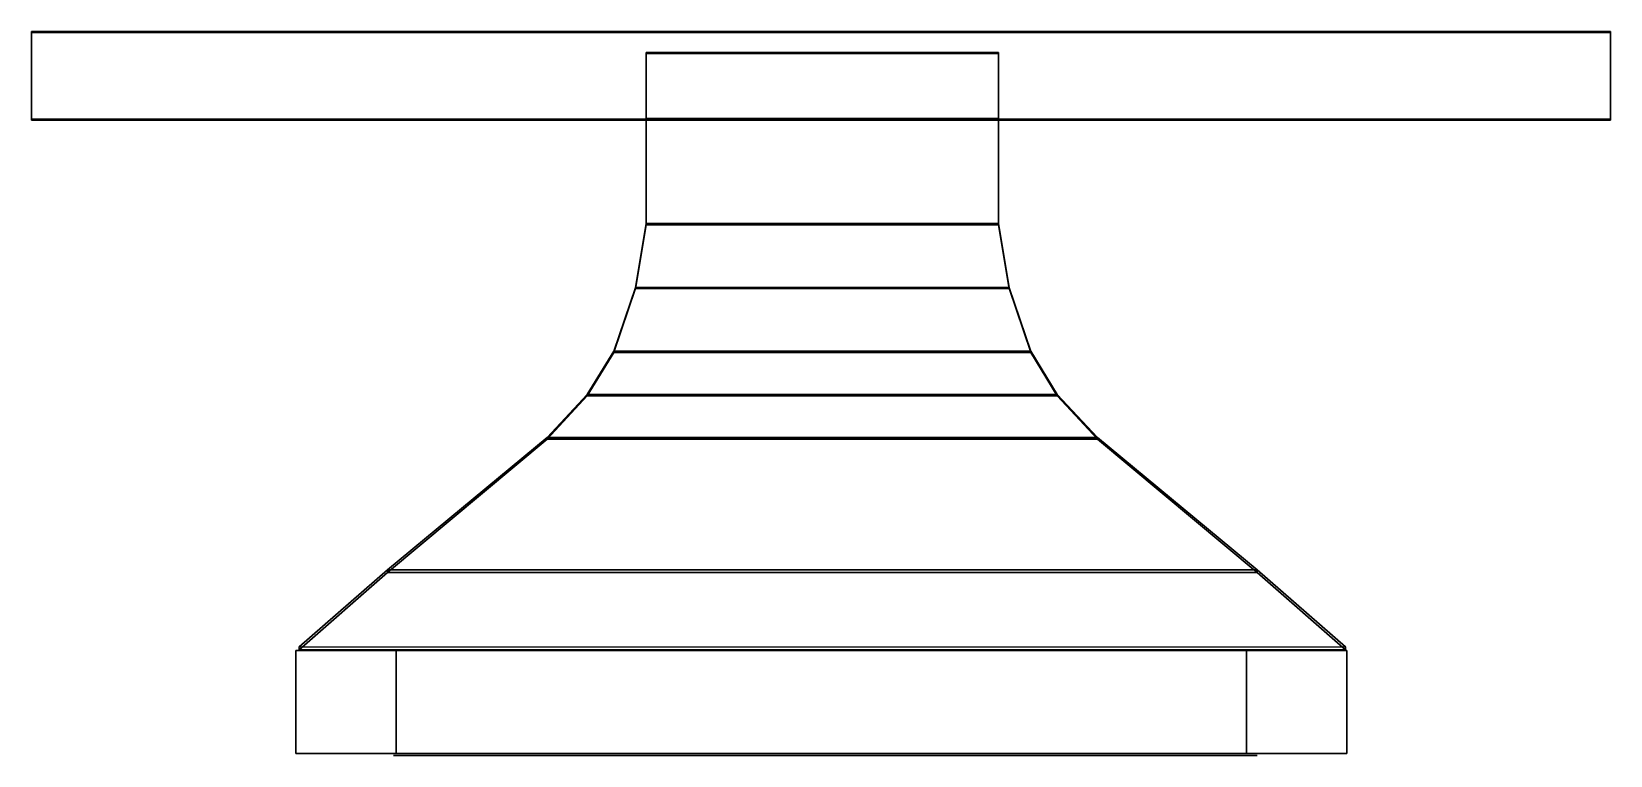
# Model space of a CAD drawing. Extents: x -22.5 to 22.6, y -20.7 to 0.
import ezdxf

# ---------------------------------------------------------------- set-up
doc = ezdxf.new("R2010")
doc.units = 0
doc.layers.add('CRISTAL', color=160, linetype='CONTINUOUS')
doc.layers.add('METAL', color=220, linetype='CONTINUOUS')

msp = doc.modelspace()

# ---------------------------------------------------------------- meshes
at = {"layer": 'CRISTAL'}
mesh = msp.add_polyface(dxfattribs=at)
corners = [(12.496, -20.659, -12.42), (12.496, -20.659, 12.092), (-12.163, -20.659, 12.092), (-12.163, -20.659, -12.42)]
mesh.append_faces([[corners[k] for k in face] for face in [(0, 1, 2, 3)]])
at = {"layer": 'METAL'}
mesh = msp.add_polyface(dxfattribs=at)
corners = [(22.583, 0, 22.486), (22.583, -0.03, -22.5), (-22.5, -0.03, -22.5), (-22.5, 0, 22.486), (22.583, -2.501, 22.486), (-22.5, -2.501, 22.486), (-22.5, -2.531, -22.5), (22.583, -2.531, -22.5), (22.583, 0, 22.486), (-22.5, 0, 22.486), (-22.5, -2.501, 22.486), (22.583, -2.501, 22.486), (-22.5, 0, 22.486), (-22.5, -0.03, -22.5), (-22.5, -2.531, -22.5), (-22.5, -2.501, 22.486), (-22.5, -0.03, -22.5), (22.583, -0.03, -22.5), (22.583, -2.531, -22.5), (-22.5, -2.531, -22.5), (22.583, -0.03, -22.5), (22.583, 0, 22.486), (22.583, -2.501, 22.486), (22.583, -2.531, -22.5)]
mesh.append_faces([[corners[k] for k in face] for face in [(0, 1, 2, 3), (4, 5, 6, 7), (8, 9, 10, 11), (12, 13, 14, 15), (16, 17, 18, 19), (20, 21, 22, 23)]])
mesh = msp.add_polyface(dxfattribs=at)
corners = [(-14.86, -17.644, -15.004), (-14.86, -17.644, -15.004), (-14.86, -17.556, 14.913), (-14.86, -17.556, 14.913), (-12.338, -15.436, -12.478), (-12.338, -15.436, -12.478), (-12.338, -15.436, -12.478), (-12.338, -15.436, -12.478), (-12.338, -15.362, 12.387), (-12.338, -15.362, 12.387), (-12.338, -15.362, 12.387), (-12.338, -15.362, 12.387), (-7.778, -11.636, -7.912), (-7.778, -11.636, -7.912), (-7.778, -11.636, -7.912), (-7.778, -11.636, -7.912), (-7.778, -11.59, 7.821), (-7.778, -11.59, 7.821), (-7.778, -11.59, 7.821), (-7.778, -11.59, 7.821), (-6.632, -10.395, -6.765), (-6.632, -10.395, -6.765), (-6.632, -10.395, -6.765), (-6.632, -10.395, -6.765), (-6.632, -10.356, 6.674), (-6.632, -10.356, 6.674), (-6.632, -10.356, 6.674), (-6.632, -10.356, 6.674), (-5.877, -9.156, -6.008), (-5.877, -9.156, -6.008), (-5.877, -9.156, -6.008), (-5.877, -9.156, -6.008), (-5.877, -9.121, 5.917), (-5.877, -9.121, 5.917), (-5.877, -9.121, 5.917), (-5.877, -9.121, 5.917), (-5.26, -7.333, -5.39), (-5.26, -7.333, -5.39), (-5.26, -7.333, -5.39), (-5.26, -7.333, -5.39), (-5.26, -7.301, 5.299), (-5.26, -7.301, 5.299), (-5.26, -7.301, 5.299), (-5.26, -7.301, 5.299), (-4.952, -0.628, -5.082), (-4.952, -0.628, -5.082), (-4.952, -5.511, -5.082), (-4.952, -5.511, -5.082), (-4.952, -5.511, -5.082), (-4.952, -5.511, -5.082), (-4.952, -2.512, -5.082), (-4.952, -2.512, -5.082), (-4.952, -5.481, 4.991), (-4.952, -5.481, 4.991), (-4.952, -5.481, 4.991), (-4.952, -5.481, 4.991), (-4.952, -2.482, 4.991), (-4.952, -2.482, 4.991), (-4.952, -0.599, 4.991), (-4.952, -0.599, 4.991), (5.107, -0.628, -5.082), (5.107, -0.628, -5.082), (5.107, -5.511, -5.082), (5.107, -5.511, -5.082), (5.107, -5.511, -5.082), (5.107, -5.511, -5.082), (5.107, -2.512, -5.082), (5.107, -2.512, -5.082), (5.107, -5.481, 4.991), (5.107, -5.481, 4.991), (5.107, -5.481, 4.991), (5.107, -5.481, 4.991), (5.107, -2.482, 4.991), (5.107, -2.482, 4.991), (5.107, -0.599, 4.991), (5.107, -0.599, 4.991), (5.414, -7.333, -5.39), (5.414, -7.333, -5.39), (5.414, -7.333, -5.39), (5.414, -7.333, -5.39), (5.414, -7.301, 5.299), (5.414, -7.301, 5.299), (5.414, -7.301, 5.299), (5.414, -7.301, 5.299), (6.032, -9.156, -6.008), (6.032, -9.156, -6.008), (6.032, -9.156, -6.008), (6.032, -9.156, -6.008), (6.032, -9.121, 5.917), (6.032, -9.121, 5.917), (6.032, -9.121, 5.917), (6.032, -9.121, 5.917), (6.787, -10.395, -6.765), (6.787, -10.395, -6.765), (6.787, -10.395, -6.765), (6.787, -10.395, -6.765), (6.787, -10.356, 6.674), (6.787, -10.356, 6.674), (6.787, -10.356, 6.674), (6.787, -10.356, 6.674), (7.933, -11.636, -7.912), (7.933, -11.636, -7.912), (7.933, -11.636, -7.912), (7.933, -11.636, -7.912), (7.933, -11.59, 7.821), (7.933, -11.59, 7.821), (7.933, -11.59, 7.821), (7.933, -11.59, 7.821), (12.492, -15.436, -12.478), (12.492, -15.436, -12.478), (12.492, -15.436, -12.478), (12.492, -15.436, -12.478), (12.492, -15.362, 12.387), (12.492, -15.362, 12.387), (12.492, -15.362, 12.387), (12.492, -15.362, 12.387), (15.015, -17.644, -15.004), (15.015, -17.644, -15.004), (15.015, -17.556, 14.913), (15.015, -17.556, 14.913)]
mesh.append_faces([[corners[k] for k in face] for face in [(74, 59, 57, 72), (58, 44, 50, 56), (45, 60, 66, 51), (61, 75, 73, 67), (72, 57, 55, 69), (56, 50, 46, 52), (51, 66, 62, 48), (67, 73, 71, 65), (54, 43, 81, 68), (47, 36, 40, 53), (63, 76, 38, 49), (70, 83, 79, 64), (34, 27, 97, 88), (29, 20, 24, 33), (85, 92, 22, 31), (90, 99, 95, 86), (104, 18, 10, 112), (17, 13, 5, 9), (15, 101, 109, 7), (102, 106, 114, 110), (113, 11, 3, 118), (8, 4, 0, 2), (6, 108, 116, 1), (111, 115, 119, 117), (35, 89, 80, 42), (28, 32, 41, 37), (84, 30, 39, 77), (91, 87, 78, 82), (19, 105, 96, 26), (12, 16, 25, 21), (100, 14, 23, 93), (107, 103, 94, 98)]])
mesh = msp.add_polyface(dxfattribs=at)
corners = [(-14.953, -20.607, -15.045), (-14.953, -20.607, -15.045), (-14.953, -20.607, -15.045), (-14.953, -20.607, -15.045), (-14.953, -17.665, -15.045), (-14.953, -17.665, -15.045), (-14.953, -17.665, -15.045), (-14.953, -17.665, -15.045), (-14.953, -20.607, 15.003), (-14.953, -20.607, 15.003), (-14.953, -20.607, 15.003), (-14.953, -20.607, 15.003), (-14.953, -17.665, 15.003), (-14.953, -17.665, 15.003), (-14.953, -17.665, 15.003), (-14.953, -17.665, 15.003), (-12.087, -20.607, -12.179), (-12.087, -20.607, -12.179), (-12.087, -20.607, -12.179), (-12.087, -17.665, -12.179), (-12.087, -17.665, -12.179), (-12.087, -17.665, -12.179), (-12.087, -20.607, 12.137), (-12.087, -20.607, 12.137), (-12.087, -20.607, 12.137), (-12.087, -17.665, 12.137), (-12.087, -17.665, 12.137), (-12.087, -17.665, 12.137), (12.195, -20.607, -12.179), (12.195, -20.607, -12.179), (12.195, -20.607, -12.179), (12.195, -17.665, -12.179), (12.195, -17.665, -12.179), (12.195, -17.665, -12.179), (12.195, -20.607, 12.137), (12.195, -20.607, 12.137), (12.195, -20.607, 12.137), (12.195, -17.665, 12.137), (12.195, -17.665, 12.137), (12.195, -17.665, 12.137), (15.061, -20.607, -15.045), (15.061, -20.607, -15.045), (15.061, -20.607, -15.045), (15.061, -20.607, -15.045), (15.061, -17.665, -15.045), (15.061, -17.665, -15.045), (15.061, -17.665, -15.045), (15.061, -17.665, -15.045), (15.061, -20.607, 15.003), (15.061, -20.607, 15.003), (15.061, -20.607, 15.003), (15.061, -20.607, 15.003), (15.061, -17.665, 15.003), (15.061, -17.665, 15.003), (15.061, -17.665, 15.003), (15.061, -17.665, 15.003)]
mesh.append_faces([[corners[k] for k in face] for face in [(54, 15, 11, 50), (12, 4, 0, 8), (5, 44, 40, 1), (47, 55, 51, 43), (49, 9, 23, 36), (10, 2, 16, 23), (3, 41, 29, 16), (42, 48, 36, 29), (52, 46, 32, 39), (45, 7, 19, 32), (6, 14, 26, 19), (13, 53, 39, 26), (35, 22, 25, 38), (24, 18, 21, 27), (17, 30, 33, 20), (28, 34, 37, 31)]])

doc.saveas('drawing.dxf')
